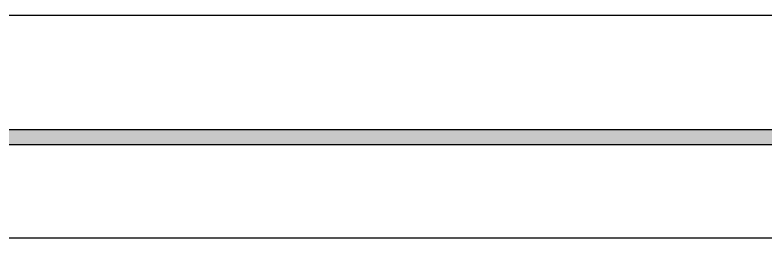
# Model space of a CAD drawing. Header units: millimetres. Extents: x 3669.6 to 3740.3, y 1535.4 to 1572.3.
# Drawn here: x 3674.124 to 3676.62, y 1541.64 to 1542.38 of the extents above; entities that cross this region are included whole.
import ezdxf

# ---------------------------------------------------------------- set-up
doc = ezdxf.new("R2010")
doc.units = ezdxf.units.MM
doc.layers.add('1', color=7, linetype='Continuous')

msp = doc.modelspace()

# ---------------------------------------------------------------- hatches: boundary and pattern name
msp.add_hatch(color=256).paths.add_polyline_path([(3679.0254, 1542.0003), (3673.8754, 1542.0003), (3673.8754, 1541.9503), (3679.0254, 1541.9503)])

# ---------------------------------------------------------------- linework, layer by layer
msp.add_line((3673.8754, 1542.3803), (3679.0254, 1542.3803))
at = {"layer": '1'}
for p, q in [((3673.8754, 1542.0003), (3688.8754, 1542.0003)), ((3673.8754, 1541.9503), (3688.8754, 1541.9503)), ((3673.8754, 1541.6403), (3688.8754, 1541.6403))]:
    msp.add_line(p, q, dxfattribs=at)

doc.saveas('drawing.dxf')
